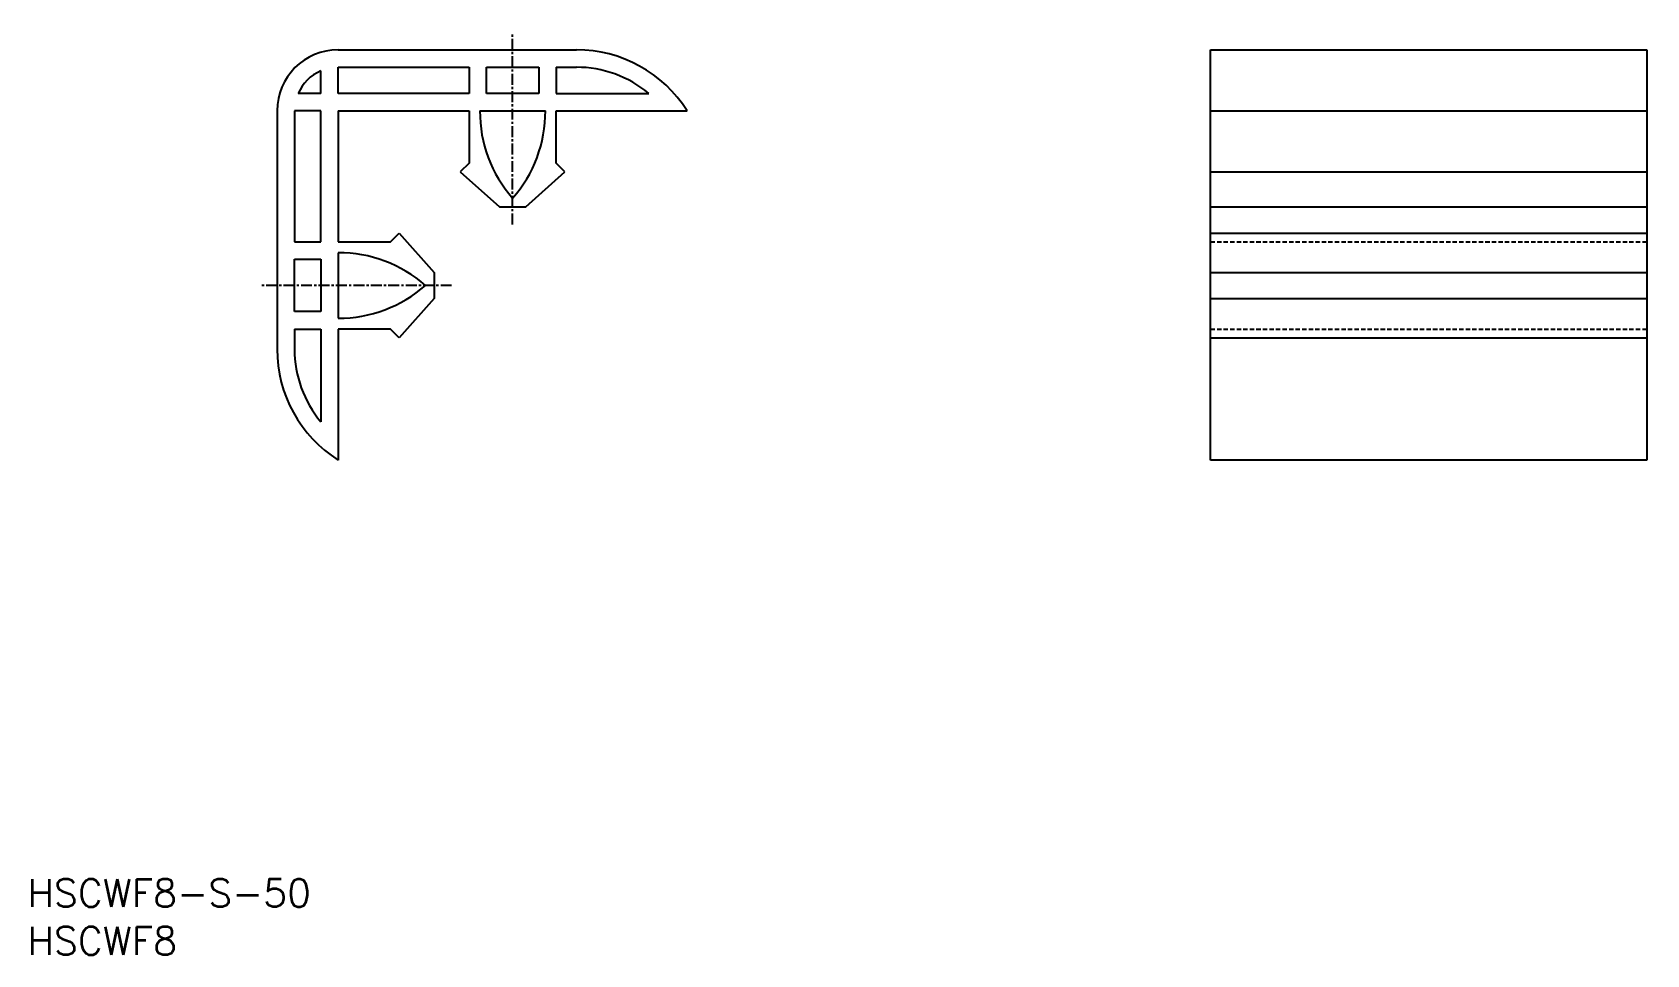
# Model space of a CAD drawing. Extents: x -55 to 130, y -77 to 29.
import ezdxf

# ---------------------------------------------------------------- set-up
doc = ezdxf.new("R2010")
doc.units = 0
doc.linetypes.add('CENTER', pattern=[2, 1.25, -0.25, 0.25, -0.25])
doc.linetypes.add('DASHED', pattern=[0.75, 0.5, -0.25])
doc.layers.get('0').update_dxf_attribs({"linetype": 'CONTINUOUS'})
doc.layers.add('CENTER', color=1, linetype='CENTER')
doc.layers.add('図面１', color=7, linetype='CONTINUOUS')
doc.styles.get("Standard").update_dxf_attribs({"font": 'txt.shx', "bigfont": 'bigfont.shx'})

msp = doc.modelspace()

# ---------------------------------------------------------------- linework, layer by layer
at = {"color": 7, "linetype": 'CONTINUOUS'}
for p, q in [((80, -20), (80, 27)), ((80, 27), (130, 27)), ((130, 27), (130, -20)), ((80, 20), (130, 20)), ((80, 13), (130, 13)), ((80, 9), (130, 9)), ((80, 6), (130, 6)), ((80, 1.5), (130, 1.5)), ((80, -1.5), (130, -1.5)), ((80, -6), (130, -6)), ((130, -20), (80, -20))]:
    msp.add_line(p, q, dxfattribs=at)
at = {"color": 3, "linetype": 'DASHED'}
for p, q in [((80, 5), (130, 5)), ((80, -5), (130, -5))]:
    msp.add_line(p, q, dxfattribs=at)
at = {"layer": 'CENTER', "color": 1, "linetype": 'CENTER'}
for p, q in [((0, 7), (0, 29)), ((-7, 0), (-29, 0))]:
    msp.add_line(p, q, dxfattribs=at)
at = {"layer": '図面１', "color": 7, "linetype": 'CONTINUOUS'}
for p, q in [((-20, 27), (7.31, 27)), ((-22, 22), (-22, 24.58)), ((-20, 22), (-20, 25)), ((-20, 25), (-5, 25)), ((-5, 25), (-5, 22)), ((-3, 25), (3, 25)), ((-3, 22), (-3, 25)), ((3, 25), (3, 22)), ((5, 25), (7.31, 25)), ((5, 25), (5, 22)), ((-22, 22), (-24.58, 22)), ((-5, 22), (-20, 22)), ((3, 22), (-3, 22)), ((5, 22), (15.62, 22)), ((-27, 20), (-27, -7.31)), ((-22, 20), (-25, 20)), ((-25, 20), (-25, 5)), ((-22, 5), (-22, 20)), ((-20, 20), (-20, 5)), ((-20, 20), (-5, 20)), ((-5, 20), (-5, 19.96)), ((-5, 19.96), (-5, 14)), ((-3.75, 20), (3.75, 20)), ((5, 20), (20, 20)), ((5, 14), (5, 20)), ((-5, 14), (-6, 13)), ((-6, 13), (-1.5, 9)), ((1.5, 9), (6, 13)), ((6, 13), (5, 14)), ((-1.5, 9), (1.5, 9)), ((-14, 5), (-13, 6)), ((-13, 6), (-9, 1.5)), ((-25, 5), (-22, 5)), ((-20, 5), (-19.96, 5)), ((-20, 3.75), (-20, -3.75)), ((-19.96, 5), (-14, 5)), ((-25, 3), (-22, 3)), ((-25, -3), (-25, 3)), ((-22, 3), (-22, -3)), ((-9, 1.5), (-9, -1.5)), ((-9, -1.5), (-13, -6)), ((-22, -3), (-25, -3)), ((-25, -5), (-25, -7.31)), ((-25, -5), (-22, -5)), ((-22, -5), (-22, -15.62)), ((-20, -5), (-20, -20)), ((-14, -5), (-20, -5)), ((-13, -6), (-14, -5))]:
    msp.add_line(p, q, dxfattribs=at)
for centre, radius, start, end in [((-20, 20), 7, 90, 180), ((7.31, 12), 15, 32.231, 90), ((-20, 20), 5, 113.5782, 156.4218), ((7.31, 12), 13, 50.2849, 90), ((11.25, 19.92), 15, 179.7013, 221.4108), ((-11.25, 19.92), 15, 318.5892, 0.2987), ((-19.92, -11.25), 15, 48.5892, 90.2987), ((-19.92, 11.25), 15, 269.7013, 311.4108), ((-12, -7.31), 15, 180, 237.769), ((-12, -7.31), 13, 180, 219.7151)]:
    msp.add_arc(centre, radius, start, end, dxfattribs=at)

# ---------------------------------------------------------------- texts
at = {"color": 7, "linetype": 'CONTINUOUS'}
for s, p in [('HSCWF8-S-50', (-55.61, -71.2)), ('HSCWF8', (-55.61, -76.67))]:
    msp.add_text(s, height=3.2, dxfattribs=at).set_placement(p)

doc.saveas('drawing.dxf')
